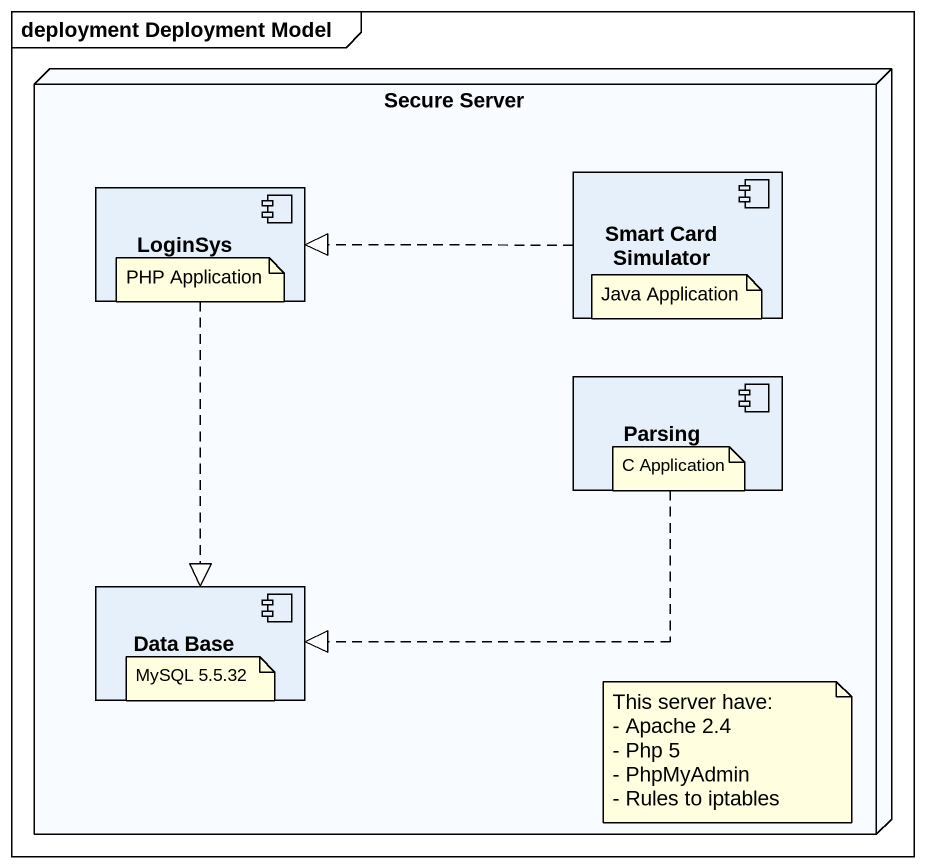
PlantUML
@startuml
mainframe deployment Deployment Model
node "Secure Server" as Secure_Server {
  component LoginSys
  component "Smart Card Simulator" as Smart_Card_Simulator
  component Parsing
  component "Data Base" as Data_Base
}
LoginSys ..|> Data_Base
Smart_Card_Simulator .left.|> LoginSys
Parsing .left.|> Data_Base
note as N1
  PHP Application
end note
note as N2
  Java Application
end note
note as N3
  C Application
end note
note as N4
  MySQL 5.5.32
end note
note as N5
  This server have:
  - Apache 2.4
  - Php 5
  - PhpMyAdmin
  - Rules to iptables
end note
@enduml
